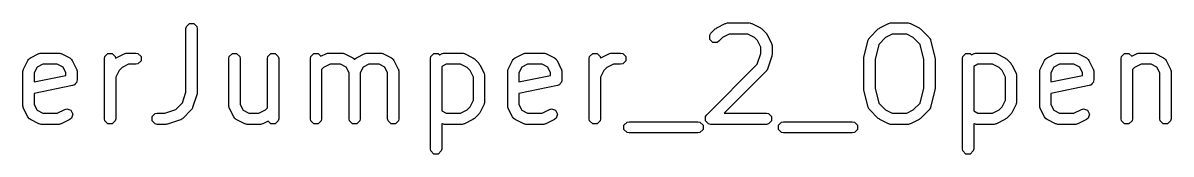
# Model space of a CAD drawing. Header units: inches. Extents: x -1.73 to 1.98, y -0.03 to 4.65.
# Drawn here: x -0.9666 to -0.5652, y 3.993 to 4.0388 of the extents above; entities that cross this region are included whole.
import ezdxf

# ---------------------------------------------------------------- set-up
doc = ezdxf.new("R2010")
doc.units = ezdxf.units.IN
doc.header["$MEASUREMENT"] = 0
doc.layers.add('BLACK', color=250, linetype='CONTINUOUS')

msp = doc.modelspace()

# ---------------------------------------------------------------- linework, layer by layer
at = {"layer": 'BLACK', "linetype": 'CONTINUOUS'}
for p, q in [((-0.90949, 4.03757), (-0.90842, 4.03863)), ((-0.90842, 4.03863), (-0.90691, 4.03863)), ((-0.90691, 4.03863), (-0.90585, 4.03757)), ((-0.72407, 4.03708), (-0.72107, 4.03858)), ((-0.72107, 4.03858), (-0.72098, 4.0386)), ((-0.72098, 4.0386), (-0.72094, 4.03863)), ((-0.72094, 4.03863), (-0.72064, 4.0387)), ((-0.72064, 4.0387), (-0.72033, 4.03878)), ((-0.72033, 4.03878), (-0.72029, 4.03876)), ((-0.72029, 4.03876), (-0.72019, 4.03878)), ((-0.72019, 4.03878), (-0.71269, 4.03878)), ((-0.71269, 4.03878), (-0.7126, 4.03876)), ((-0.7126, 4.03876), (-0.71255, 4.03878)), ((-0.71255, 4.03878), (-0.71225, 4.0387)), ((-0.71225, 4.0387), (-0.71194, 4.03863)), ((-0.71194, 4.03863), (-0.71191, 4.0386)), ((-0.71191, 4.0386), (-0.71181, 4.03858)), ((-0.71181, 4.03858), (-0.70881, 4.03708)), ((-0.66708, 4.03708), (-0.66408, 4.03858)), ((-0.66408, 4.03858), (-0.66398, 4.0386)), ((-0.66398, 4.0386), (-0.66395, 4.03863)), ((-0.66395, 4.03863), (-0.66364, 4.0387)), ((-0.66364, 4.0387), (-0.66334, 4.03878)), ((-0.66334, 4.03878), (-0.6633, 4.03876)), ((-0.6633, 4.03876), (-0.6632, 4.03878)), ((-0.6632, 4.03878), (-0.6572, 4.03878)), ((-0.6572, 4.03878), (-0.6571, 4.03876)), ((-0.6571, 4.03876), (-0.65706, 4.03878)), ((-0.65706, 4.03878), (-0.65676, 4.0387)), ((-0.65676, 4.0387), (-0.65645, 4.03863)), ((-0.65645, 4.03863), (-0.65641, 4.0386)), ((-0.65641, 4.0386), (-0.65632, 4.03858)), ((-0.65632, 4.03858), (-0.65332, 4.03708)), ((-0.90964, 4.03682), (-0.90949, 4.03757)), ((-0.90964, 4.01464), (-0.90964, 4.03682)), ((-0.90585, 4.03757), (-0.9057, 4.03682)), ((-0.9057, 4.03682), (-0.9057, 4.01432)), ((-0.72651, 4.03457), (-0.72608, 4.03521)), ((-0.72651, 4.03306), (-0.72651, 4.03457)), ((-0.72608, 4.03521), (-0.72458, 4.03671)), ((-0.72458, 4.03671), (-0.72432, 4.03688)), ((-0.72432, 4.03688), (-0.72407, 4.03708)), ((-0.71973, 4.03485), (-0.72202, 4.0337)), ((-0.71316, 4.03485), (-0.71973, 4.03485)), ((-0.71086, 4.0337), (-0.71316, 4.03485)), ((-0.70881, 4.03708), (-0.70856, 4.03688)), ((-0.70856, 4.03688), (-0.7083, 4.03671)), ((-0.7083, 4.03671), (-0.7068, 4.03521)), ((-0.7068, 4.03521), (-0.70663, 4.03494)), ((-0.70663, 4.03494), (-0.70643, 4.0347)), ((-0.70643, 4.0347), (-0.70493, 4.0317)), ((-0.67059, 4.03371), (-0.66759, 4.03671)), ((-0.66759, 4.03671), (-0.66733, 4.03688)), ((-0.66733, 4.03688), (-0.66708, 4.03708)), ((-0.66273, 4.03485), (-0.66503, 4.0337)), ((-0.65766, 4.03485), (-0.66273, 4.03485)), ((-0.65537, 4.0337), (-0.65766, 4.03485)), ((-0.65332, 4.03708), (-0.65307, 4.03688)), ((-0.65307, 4.03688), (-0.65281, 4.03671)), ((-0.65281, 4.03671), (-0.64981, 4.03371)), ((-0.72544, 4.032), (-0.72651, 4.03306)), ((-0.72394, 4.032), (-0.72544, 4.032)), ((-0.7233, 4.03242), (-0.72394, 4.032)), ((-0.72202, 4.0337), (-0.7233, 4.03242)), ((-0.70981, 4.03265), (-0.71086, 4.0337)), ((-0.70866, 4.03035), (-0.70981, 4.03265)), ((-0.70866, 4.02814), (-0.70866, 4.03035)), ((-0.70493, 4.0317), (-0.70491, 4.0316)), ((-0.70491, 4.0316), (-0.70487, 4.03157)), ((-0.70487, 4.03157), (-0.70481, 4.03126)), ((-0.70481, 4.03126), (-0.70473, 4.03096)), ((-0.70473, 4.03096), (-0.70474, 4.03091)), ((-0.70474, 4.03091), (-0.70472, 4.03082)), ((-0.70472, 4.03082), (-0.70472, 4.02782)), ((-0.67261, 4.02679), (-0.67111, 4.03279)), ((-0.67111, 4.03279), (-0.67102, 4.03299)), ((-0.67102, 4.03307), (-0.67088, 4.03327)), ((-0.67102, 4.03299), (-0.67102, 4.03307)), ((-0.67088, 4.03327), (-0.67078, 4.03349)), ((-0.67078, 4.03349), (-0.67071, 4.03353)), ((-0.67071, 4.03353), (-0.67059, 4.03371)), ((-0.66742, 4.03131), (-0.66873, 4.02607)), ((-0.66503, 4.0337), (-0.66742, 4.03131)), ((-0.65298, 4.03131), (-0.65537, 4.0337)), ((-0.65167, 4.02607), (-0.65298, 4.03131)), ((-0.64981, 4.03371), (-0.64969, 4.03353)), ((-0.64969, 4.03353), (-0.64962, 4.03349)), ((-0.64962, 4.03349), (-0.64952, 4.03327)), ((-0.64952, 4.03327), (-0.64938, 4.03307)), ((-0.64938, 4.03307), (-0.64938, 4.03299)), ((-0.64938, 4.03299), (-0.64929, 4.03279)), ((-0.64929, 4.03279), (-0.64779, 4.02679)), ((-0.96492, 4.0257), (-0.96468, 4.02601)), ((-0.96468, 4.02601), (-0.96465, 4.02611)), ((-0.96465, 4.02611), (-0.96454, 4.02619)), ((-0.96454, 4.02619), (-0.96445, 4.0263)), ((-0.96445, 4.0263), (-0.96435, 4.02634)), ((-0.96435, 4.02634), (-0.96404, 4.02658)), ((-0.96404, 4.02658), (-0.96104, 4.02808)), ((-0.96104, 4.02808), (-0.96095, 4.0281)), ((-0.96095, 4.0281), (-0.96091, 4.02814)), ((-0.96091, 4.02814), (-0.96061, 4.0282)), ((-0.96061, 4.0282), (-0.9603, 4.02828)), ((-0.9603, 4.02828), (-0.96026, 4.02827)), ((-0.96026, 4.02827), (-0.96016, 4.02829)), ((-0.96016, 4.02829), (-0.95416, 4.02829)), ((-0.95416, 4.02829), (-0.95407, 4.02827)), ((-0.95407, 4.02827), (-0.95402, 4.02828)), ((-0.95402, 4.02828), (-0.95372, 4.0282)), ((-0.95372, 4.0282), (-0.95341, 4.02814)), ((-0.95341, 4.02814), (-0.95338, 4.0281)), ((-0.95338, 4.0281), (-0.95328, 4.02808)), ((-0.95328, 4.02808), (-0.95028, 4.02658)), ((-0.95028, 4.02658), (-0.94997, 4.02634)), ((-0.94997, 4.02634), (-0.94987, 4.0263)), ((-0.94987, 4.0263), (-0.94979, 4.02619)), ((-0.94979, 4.02619), (-0.94968, 4.02611)), ((-0.94968, 4.02611), (-0.94964, 4.02601)), ((-0.94964, 4.02601), (-0.9494, 4.0257)), ((-0.93813, 4.02632), (-0.93798, 4.02707)), ((-0.93813, 4.00532), (-0.93813, 4.02632)), ((-0.93798, 4.02707), (-0.93692, 4.02814)), ((-0.93692, 4.02814), (-0.93541, 4.02814)), ((-0.93541, 4.02814), (-0.93435, 4.02707)), ((-0.93435, 4.02707), (-0.93422, 4.02644)), ((-0.93422, 4.02644), (-0.93405, 4.02658)), ((-0.93405, 4.02658), (-0.93105, 4.02808)), ((-0.93105, 4.02808), (-0.93095, 4.0281)), ((-0.93095, 4.0281), (-0.93092, 4.02814)), ((-0.93092, 4.02814), (-0.93061, 4.0282)), ((-0.93061, 4.0282), (-0.9303, 4.02828)), ((-0.9303, 4.02828), (-0.93026, 4.02827)), ((-0.93026, 4.02827), (-0.93017, 4.02829)), ((-0.93017, 4.02829), (-0.92717, 4.02829)), ((-0.92717, 4.02829), (-0.92641, 4.02814)), ((-0.92641, 4.02814), (-0.92535, 4.02707)), ((-0.92535, 4.02707), (-0.92535, 4.02556)), ((-0.89464, 4.02632), (-0.89449, 4.02707)), ((-0.89464, 4.00982), (-0.89464, 4.02632)), ((-0.89449, 4.02707), (-0.89342, 4.02814)), ((-0.89342, 4.02814), (-0.89192, 4.02814)), ((-0.89192, 4.02814), (-0.89085, 4.02707)), ((-0.89085, 4.02707), (-0.8907, 4.02632)), ((-0.8907, 4.02632), (-0.8907, 4.01028)), ((-0.88114, 4.02632), (-0.88099, 4.02707)), ((-0.88114, 4.00913), (-0.88114, 4.02632)), ((-0.88099, 4.02707), (-0.87992, 4.02814)), ((-0.87992, 4.02814), (-0.87842, 4.02814)), ((-0.87842, 4.02814), (-0.87735, 4.02707)), ((-0.87735, 4.02707), (-0.8772, 4.02632)), ((-0.8772, 4.02632), (-0.8772, 4.00532)), ((-0.86614, 4.02632), (-0.86599, 4.02707)), ((-0.86614, 4.00532), (-0.86614, 4.02632)), ((-0.86599, 4.02707), (-0.86493, 4.02814)), ((-0.86493, 4.02814), (-0.86342, 4.02814)), ((-0.86342, 4.02814), (-0.86243, 4.02714)), ((-0.86243, 4.02714), (-0.86055, 4.02808)), ((-0.86055, 4.02808), (-0.86046, 4.0281)), ((-0.86046, 4.0281), (-0.86043, 4.02814)), ((-0.86043, 4.02814), (-0.86012, 4.0282)), ((-0.86012, 4.0282), (-0.85981, 4.02828)), ((-0.85981, 4.02828), (-0.85977, 4.02827)), ((-0.85977, 4.02827), (-0.85967, 4.02829)), ((-0.85967, 4.02829), (-0.85517, 4.02829)), ((-0.85517, 4.02829), (-0.85508, 4.02827)), ((-0.85508, 4.02827), (-0.85503, 4.02828)), ((-0.85503, 4.02828), (-0.85473, 4.0282)), ((-0.85473, 4.0282), (-0.85442, 4.02814)), ((-0.85442, 4.02814), (-0.85439, 4.0281)), ((-0.85439, 4.0281), (-0.85429, 4.02808)), ((-0.85429, 4.02808), (-0.85129, 4.02658)), ((-0.85129, 4.02658), (-0.85098, 4.02634)), ((-0.85098, 4.02634), (-0.85089, 4.0263)), ((-0.85089, 4.0263), (-0.8508, 4.02619)), ((-0.8508, 4.02619), (-0.85069, 4.02611)), ((-0.85069, 4.02611), (-0.85067, 4.02607)), ((-0.85067, 4.02607), (-0.85066, 4.02611)), ((-0.85066, 4.02611), (-0.85055, 4.02619)), ((-0.85055, 4.02619), (-0.85046, 4.0263)), ((-0.85046, 4.0263), (-0.85037, 4.02634)), ((-0.85037, 4.02634), (-0.85006, 4.02658)), ((-0.85006, 4.02658), (-0.84706, 4.02808)), ((-0.84706, 4.02808), (-0.84696, 4.0281)), ((-0.84696, 4.0281), (-0.84693, 4.02814)), ((-0.84693, 4.02814), (-0.84662, 4.0282)), ((-0.84662, 4.0282), (-0.84632, 4.02828)), ((-0.84632, 4.02828), (-0.84627, 4.02827)), ((-0.84627, 4.02827), (-0.84618, 4.02829)), ((-0.84618, 4.02829), (-0.84168, 4.02829)), ((-0.84168, 4.02829), (-0.84158, 4.02827)), ((-0.84158, 4.02827), (-0.84154, 4.02828)), ((-0.84154, 4.02828), (-0.84123, 4.0282)), ((-0.84123, 4.0282), (-0.84092, 4.02814)), ((-0.84092, 4.02814), (-0.84089, 4.0281)), ((-0.84089, 4.0281), (-0.8408, 4.02808)), ((-0.8408, 4.02808), (-0.8378, 4.02658)), ((-0.8378, 4.02658), (-0.83749, 4.02634)), ((-0.83749, 4.02634), (-0.83739, 4.0263)), ((-0.83739, 4.0263), (-0.8373, 4.02619)), ((-0.8373, 4.02619), (-0.83719, 4.02611)), ((-0.83719, 4.02611), (-0.83716, 4.02601)), ((-0.83716, 4.02601), (-0.83692, 4.0257)), ((-0.82415, 4.02632), (-0.824, 4.02707)), ((-0.82415, 3.99482), (-0.82415, 4.02632)), ((-0.824, 4.02707), (-0.82293, 4.02814)), ((-0.82293, 4.02814), (-0.82143, 4.02814)), ((-0.82143, 4.02814), (-0.82093, 4.02764)), ((-0.82093, 4.02764), (-0.82006, 4.02808)), ((-0.82006, 4.02808), (-0.81996, 4.0281)), ((-0.81996, 4.0281), (-0.81993, 4.02814)), ((-0.81993, 4.02814), (-0.81962, 4.0282)), ((-0.81962, 4.0282), (-0.81932, 4.02828)), ((-0.81932, 4.02828), (-0.81928, 4.02827)), ((-0.81928, 4.02827), (-0.81918, 4.02829)), ((-0.81918, 4.02829), (-0.81318, 4.02829)), ((-0.81318, 4.02829), (-0.81308, 4.02827)), ((-0.81308, 4.02827), (-0.81304, 4.02828)), ((-0.81304, 4.02828), (-0.81274, 4.0282)), ((-0.81274, 4.0282), (-0.81243, 4.02814)), ((-0.81243, 4.02814), (-0.81239, 4.0281)), ((-0.81239, 4.0281), (-0.8123, 4.02808)), ((-0.8123, 4.02808), (-0.8093, 4.02658)), ((-0.8093, 4.02658), (-0.80905, 4.02638)), ((-0.80905, 4.02638), (-0.80879, 4.02621)), ((-0.80879, 4.02621), (-0.80729, 4.02471)), ((-0.79544, 4.0257), (-0.7952, 4.02601)), ((-0.7952, 4.02601), (-0.79517, 4.02611)), ((-0.79517, 4.02611), (-0.79506, 4.02619)), ((-0.79506, 4.02619), (-0.79497, 4.0263)), ((-0.79497, 4.0263), (-0.79487, 4.02634)), ((-0.79487, 4.02634), (-0.79456, 4.02658)), ((-0.79456, 4.02658), (-0.79156, 4.02808)), ((-0.79156, 4.02808), (-0.79147, 4.0281)), ((-0.79147, 4.0281), (-0.79144, 4.02814)), ((-0.79144, 4.02814), (-0.79113, 4.0282)), ((-0.79113, 4.0282), (-0.79082, 4.02828)), ((-0.79082, 4.02828), (-0.79078, 4.02827)), ((-0.79078, 4.02827), (-0.79068, 4.02829)), ((-0.79068, 4.02829), (-0.78468, 4.02829)), ((-0.78468, 4.02829), (-0.78459, 4.02827)), ((-0.78459, 4.02827), (-0.78454, 4.02828)), ((-0.78454, 4.02828), (-0.78424, 4.0282)), ((-0.78424, 4.0282), (-0.78393, 4.02814)), ((-0.78393, 4.02814), (-0.7839, 4.0281)), ((-0.7839, 4.0281), (-0.7838, 4.02808)), ((-0.7838, 4.02808), (-0.7808, 4.02658)), ((-0.7808, 4.02658), (-0.78049, 4.02634)), ((-0.78049, 4.02634), (-0.78039, 4.0263)), ((-0.78039, 4.0263), (-0.78031, 4.02619)), ((-0.78031, 4.02619), (-0.7802, 4.02611)), ((-0.7802, 4.02611), (-0.78016, 4.02601)), ((-0.78016, 4.02601), (-0.77992, 4.0257)), ((-0.76865, 4.02632), (-0.7685, 4.02707)), ((-0.76865, 4.00532), (-0.76865, 4.02632)), ((-0.7685, 4.02707), (-0.76744, 4.02814)), ((-0.76744, 4.02814), (-0.76593, 4.02814)), ((-0.76593, 4.02814), (-0.76487, 4.02707)), ((-0.76487, 4.02707), (-0.76474, 4.02644)), ((-0.76474, 4.02644), (-0.76457, 4.02658)), ((-0.76457, 4.02658), (-0.76157, 4.02808)), ((-0.76157, 4.02808), (-0.76147, 4.0281)), ((-0.76147, 4.0281), (-0.76144, 4.02814)), ((-0.76144, 4.02814), (-0.76113, 4.0282)), ((-0.76113, 4.0282), (-0.76083, 4.02828)), ((-0.76083, 4.02828), (-0.76078, 4.02827)), ((-0.76078, 4.02827), (-0.76069, 4.02829)), ((-0.76069, 4.02829), (-0.75769, 4.02829)), ((-0.75769, 4.02829), (-0.75693, 4.02814)), ((-0.75693, 4.02814), (-0.75587, 4.02707)), ((-0.75587, 4.02707), (-0.75587, 4.02556)), ((-0.70991, 4.02438), (-0.70866, 4.02814)), ((-0.70483, 4.02719), (-0.70633, 4.02269)), ((-0.70479, 4.02751), (-0.70483, 4.02719)), ((-0.70472, 4.02782), (-0.70479, 4.02751)), ((-0.67267, 4.02632), (-0.67262, 4.02655)), ((-0.67267, 4.01582), (-0.67267, 4.02632)), ((-0.67262, 4.02655), (-0.67261, 4.02679)), ((-0.66873, 4.02607), (-0.66873, 4.01606)), ((-0.65167, 4.01606), (-0.65167, 4.02607)), ((-0.64779, 4.02679), (-0.64778, 4.02655)), ((-0.64778, 4.02655), (-0.64773, 4.02632)), ((-0.64773, 4.02632), (-0.64773, 4.01582)), ((-0.63817, 4.02632), (-0.63802, 4.02707)), ((-0.63817, 3.99482), (-0.63817, 4.02632)), ((-0.63802, 4.02707), (-0.63696, 4.02814)), ((-0.63696, 4.02814), (-0.63545, 4.02814)), ((-0.63545, 4.02814), (-0.63495, 4.02764)), ((-0.63495, 4.02764), (-0.63408, 4.02808)), ((-0.63408, 4.02808), (-0.63399, 4.0281)), ((-0.63399, 4.0281), (-0.63396, 4.02814)), ((-0.63396, 4.02814), (-0.63365, 4.0282)), ((-0.63365, 4.0282), (-0.63334, 4.02828)), ((-0.63334, 4.02828), (-0.6333, 4.02827)), ((-0.6333, 4.02827), (-0.6332, 4.02829)), ((-0.6332, 4.02829), (-0.6272, 4.02829)), ((-0.6272, 4.02829), (-0.62711, 4.02827)), ((-0.62711, 4.02827), (-0.62706, 4.02828)), ((-0.62706, 4.02828), (-0.62676, 4.0282)), ((-0.62676, 4.0282), (-0.62645, 4.02814)), ((-0.62645, 4.02814), (-0.62642, 4.0281)), ((-0.62642, 4.0281), (-0.62632, 4.02808)), ((-0.62632, 4.02808), (-0.62332, 4.02658)), ((-0.62332, 4.02658), (-0.62307, 4.02638)), ((-0.62307, 4.02638), (-0.62281, 4.02621)), ((-0.62281, 4.02621), (-0.62131, 4.02471)), ((-0.60947, 4.0257), (-0.60923, 4.02601)), ((-0.60923, 4.02601), (-0.60919, 4.02611)), ((-0.60919, 4.02611), (-0.60908, 4.02619)), ((-0.60908, 4.02619), (-0.609, 4.0263)), ((-0.609, 4.0263), (-0.6089, 4.02634)), ((-0.6089, 4.02634), (-0.60859, 4.02658)), ((-0.60859, 4.02658), (-0.60559, 4.02808)), ((-0.60559, 4.02808), (-0.60549, 4.0281)), ((-0.60549, 4.0281), (-0.60546, 4.02814)), ((-0.60546, 4.02814), (-0.60515, 4.0282)), ((-0.60515, 4.0282), (-0.60485, 4.02828)), ((-0.60485, 4.02828), (-0.6048, 4.02827)), ((-0.6048, 4.02827), (-0.60471, 4.02829)), ((-0.60471, 4.02829), (-0.59871, 4.02829)), ((-0.59871, 4.02829), (-0.59861, 4.02827)), ((-0.59861, 4.02827), (-0.59857, 4.02828)), ((-0.59857, 4.02828), (-0.59826, 4.0282)), ((-0.59826, 4.0282), (-0.59795, 4.02814)), ((-0.59795, 4.02814), (-0.59792, 4.0281)), ((-0.59792, 4.0281), (-0.59783, 4.02808)), ((-0.59783, 4.02808), (-0.59483, 4.02658)), ((-0.59483, 4.02658), (-0.59452, 4.02634)), ((-0.59452, 4.02634), (-0.59442, 4.0263)), ((-0.59442, 4.0263), (-0.59433, 4.02619)), ((-0.59433, 4.02619), (-0.59422, 4.02611)), ((-0.59422, 4.02611), (-0.59419, 4.02601)), ((-0.59419, 4.02601), (-0.59395, 4.0257)), ((-0.58268, 4.02632), (-0.58253, 4.02707)), ((-0.58268, 4.00532), (-0.58268, 4.02632)), ((-0.58253, 4.02707), (-0.58146, 4.02814)), ((-0.58146, 4.02814), (-0.57996, 4.02814)), ((-0.57996, 4.02814), (-0.57896, 4.02714)), ((-0.57896, 4.02714), (-0.57709, 4.02808)), ((-0.57709, 4.02808), (-0.57699, 4.0281)), ((-0.57699, 4.0281), (-0.57696, 4.02814)), ((-0.57696, 4.02814), (-0.57665, 4.0282)), ((-0.57665, 4.0282), (-0.57635, 4.02828)), ((-0.57635, 4.02828), (-0.57631, 4.02827)), ((-0.57631, 4.02827), (-0.57621, 4.02829)), ((-0.57621, 4.02829), (-0.57171, 4.02829)), ((-0.57171, 4.02829), (-0.57161, 4.02827)), ((-0.57161, 4.02827), (-0.57157, 4.02828)), ((-0.57157, 4.02828), (-0.57127, 4.0282)), ((-0.57127, 4.0282), (-0.57096, 4.02814)), ((-0.57096, 4.02814), (-0.57092, 4.0281)), ((-0.57092, 4.0281), (-0.57083, 4.02808)), ((-0.57083, 4.02808), (-0.56783, 4.02658)), ((-0.56783, 4.02658), (-0.56752, 4.02634)), ((-0.56752, 4.02634), (-0.56742, 4.0263)), ((-0.56742, 4.0263), (-0.56733, 4.02619)), ((-0.56733, 4.02619), (-0.56722, 4.02611)), ((-0.56722, 4.02611), (-0.56719, 4.02601)), ((-0.56719, 4.02601), (-0.56695, 4.0257)), ((-0.96663, 4.02182), (-0.96661, 4.02191)), ((-0.96662, 4.02196), (-0.96654, 4.02226)), ((-0.96661, 4.02191), (-0.96662, 4.02196)), ((-0.96654, 4.02226), (-0.96648, 4.02257)), ((-0.96648, 4.02257), (-0.96645, 4.0226)), ((-0.96645, 4.0226), (-0.96642, 4.0227)), ((-0.96642, 4.0227), (-0.96492, 4.0257)), ((-0.96169, 4.02335), (-0.96269, 4.02135)), ((-0.9597, 4.02435), (-0.96169, 4.02335)), ((-0.95463, 4.02435), (-0.9597, 4.02435)), ((-0.95263, 4.02335), (-0.95463, 4.02435)), ((-0.95163, 4.02135), (-0.95263, 4.02335)), ((-0.9494, 4.0257), (-0.9479, 4.0227)), ((-0.9479, 4.0227), (-0.94788, 4.0226)), ((-0.94788, 4.0226), (-0.94784, 4.02257)), ((-0.94784, 4.02257), (-0.94778, 4.02226)), ((-0.94778, 4.02226), (-0.9477, 4.02196)), ((-0.9477, 4.02196), (-0.94771, 4.02191)), ((-0.94771, 4.02191), (-0.94769, 4.02182)), ((-0.93305, 4.02215), (-0.9342, 4.01985)), ((-0.932, 4.0232), (-0.93305, 4.02215)), ((-0.9297, 4.02435), (-0.932, 4.0232)), ((-0.92717, 4.02435), (-0.9297, 4.02435)), ((-0.92641, 4.0245), (-0.92717, 4.02435)), ((-0.92535, 4.02556), (-0.92641, 4.0245)), ((-0.86151, 4.0232), (-0.8622, 4.0225)), ((-0.8622, 4.0225), (-0.8622, 4.00532)), ((-0.85921, 4.02435), (-0.86151, 4.0232)), ((-0.85564, 4.02435), (-0.85921, 4.02435)), ((-0.85364, 4.02335), (-0.85564, 4.02435)), ((-0.85264, 4.02135), (-0.85364, 4.02335)), ((-0.84771, 4.02335), (-0.84871, 4.02135)), ((-0.84571, 4.02435), (-0.84771, 4.02335)), ((-0.84214, 4.02435), (-0.84571, 4.02435)), ((-0.84014, 4.02335), (-0.84214, 4.02435)), ((-0.83915, 4.02135), (-0.84014, 4.02335)), ((-0.83692, 4.0257), (-0.83542, 4.0227)), ((-0.83542, 4.0227), (-0.83539, 4.0226)), ((-0.83539, 4.0226), (-0.83536, 4.02257)), ((-0.83536, 4.02257), (-0.8353, 4.02226)), ((-0.8353, 4.02226), (-0.83521, 4.02196)), ((-0.83521, 4.02196), (-0.83523, 4.02191)), ((-0.83523, 4.02191), (-0.83521, 4.02182)), ((-0.81871, 4.02435), (-0.82021, 4.0236)), ((-0.82021, 4.0236), (-0.82021, 4.00804)), ((-0.81364, 4.02435), (-0.81871, 4.02435)), ((-0.81135, 4.0232), (-0.81364, 4.02435)), ((-0.8103, 4.02215), (-0.81135, 4.0232)), ((-0.80915, 4.01985), (-0.8103, 4.02215)), ((-0.80729, 4.02471), (-0.80711, 4.02445)), ((-0.80711, 4.02445), (-0.80692, 4.0242)), ((-0.80692, 4.0242), (-0.80542, 4.0212)), ((-0.79715, 4.02196), (-0.79706, 4.02226)), ((-0.79713, 4.02191), (-0.79715, 4.02196)), ((-0.79715, 4.02182), (-0.79713, 4.02191)), ((-0.79706, 4.02226), (-0.797, 4.02257)), ((-0.797, 4.02257), (-0.79697, 4.0226)), ((-0.79697, 4.0226), (-0.79694, 4.0227)), ((-0.79694, 4.0227), (-0.79544, 4.0257)), ((-0.79221, 4.02335), (-0.79321, 4.02135)), ((-0.79022, 4.02435), (-0.79221, 4.02335)), ((-0.78515, 4.02435), (-0.79022, 4.02435)), ((-0.78315, 4.02335), (-0.78515, 4.02435)), ((-0.78215, 4.02135), (-0.78315, 4.02335)), ((-0.77992, 4.0257), (-0.77842, 4.0227)), ((-0.77842, 4.0227), (-0.7784, 4.0226)), ((-0.7784, 4.0226), (-0.77837, 4.02257)), ((-0.77837, 4.02257), (-0.7783, 4.02226)), ((-0.7783, 4.02226), (-0.77822, 4.02196)), ((-0.77822, 4.02196), (-0.77823, 4.02191)), ((-0.77823, 4.02191), (-0.77822, 4.02182)), ((-0.76357, 4.02215), (-0.76472, 4.01985)), ((-0.76252, 4.0232), (-0.76357, 4.02215)), ((-0.76022, 4.02435), (-0.76252, 4.0232)), ((-0.75769, 4.02435), (-0.76022, 4.02435)), ((-0.75693, 4.0245), (-0.75769, 4.02435)), ((-0.75587, 4.02556), (-0.75693, 4.0245)), ((-0.72758, 4.00671), (-0.70991, 4.02438)), ((-0.7068, 4.02192), (-0.72144, 4.00729)), ((-0.70675, 4.02201), (-0.7068, 4.02192)), ((-0.70671, 4.02203), (-0.70675, 4.02201)), ((-0.70655, 4.0223), (-0.70671, 4.02203)), ((-0.70637, 4.02256), (-0.70655, 4.0223)), ((-0.70633, 4.02269), (-0.70637, 4.02261)), ((-0.70637, 4.02261), (-0.70637, 4.02256)), ((-0.63274, 4.02435), (-0.63423, 4.0236)), ((-0.63423, 4.0236), (-0.63423, 4.00804)), ((-0.62767, 4.02435), (-0.63274, 4.02435)), ((-0.62537, 4.0232), (-0.62767, 4.02435)), ((-0.62432, 4.02215), (-0.62537, 4.0232)), ((-0.62317, 4.01985), (-0.62432, 4.02215)), ((-0.62131, 4.02471), (-0.62114, 4.02445)), ((-0.62114, 4.02445), (-0.62094, 4.0242)), ((-0.62094, 4.0242), (-0.61944, 4.0212)), ((-0.61117, 4.02196), (-0.61109, 4.02226)), ((-0.61115, 4.02191), (-0.61117, 4.02196)), ((-0.61117, 4.02182), (-0.61115, 4.02191)), ((-0.61109, 4.02226), (-0.61102, 4.02257)), ((-0.61102, 4.02257), (-0.61099, 4.0226)), ((-0.61099, 4.0226), (-0.61097, 4.0227)), ((-0.61097, 4.0227), (-0.60947, 4.0257)), ((-0.60624, 4.02335), (-0.60724, 4.02135)), ((-0.60424, 4.02435), (-0.60624, 4.02335)), ((-0.59917, 4.02435), (-0.60424, 4.02435)), ((-0.59717, 4.02335), (-0.59917, 4.02435)), ((-0.59618, 4.02135), (-0.59717, 4.02335)), ((-0.59395, 4.0257), (-0.59245, 4.0227)), ((-0.59245, 4.0227), (-0.59242, 4.0226)), ((-0.59242, 4.0226), (-0.59239, 4.02257)), ((-0.59239, 4.02257), (-0.59233, 4.02226)), ((-0.59233, 4.02226), (-0.59224, 4.02196)), ((-0.59224, 4.02196), (-0.59226, 4.02191)), ((-0.59226, 4.02191), (-0.59224, 4.02182)), ((-0.57804, 4.0232), (-0.57874, 4.0225)), ((-0.57874, 4.0225), (-0.57874, 4.00532)), ((-0.57574, 4.02435), (-0.57804, 4.0232)), ((-0.57217, 4.02435), (-0.57574, 4.02435)), ((-0.57018, 4.02335), (-0.57217, 4.02435)), ((-0.56918, 4.02135), (-0.57018, 4.02335)), ((-0.56695, 4.0257), (-0.56545, 4.0227)), ((-0.56545, 4.0227), (-0.56542, 4.0226)), ((-0.56542, 4.0226), (-0.56539, 4.02257)), ((-0.56539, 4.02257), (-0.56533, 4.02226)), ((-0.56533, 4.02226), (-0.56525, 4.02196)), ((-0.56525, 4.02196), (-0.56526, 4.02191)), ((-0.56526, 4.02191), (-0.56524, 4.02182)), ((-0.96663, 4.00982), (-0.96663, 4.02182)), ((-0.96269, 4.02135), (-0.96269, 4.01822)), ((-0.96269, 4.01822), (-0.95163, 4.02043)), ((-0.95163, 4.02043), (-0.95163, 4.02135)), ((-0.94784, 4.01806), (-0.94825, 4.01766)), ((-0.94779, 4.01835), (-0.94784, 4.01806)), ((-0.94773, 4.01844), (-0.94779, 4.01835)), ((-0.94769, 4.01882), (-0.94775, 4.01853)), ((-0.94775, 4.01853), (-0.94773, 4.01844)), ((-0.94769, 4.02182), (-0.94769, 4.01882)), ((-0.9342, 4.01985), (-0.9342, 4.00532)), ((-0.85264, 4.00532), (-0.85264, 4.02135)), ((-0.84871, 4.02135), (-0.84871, 4.00532)), ((-0.83915, 4.00532), (-0.83915, 4.02135)), ((-0.83521, 4.02182), (-0.83521, 4.00532)), ((-0.80915, 4.01178), (-0.80915, 4.01985)), ((-0.80542, 4.0212), (-0.80539, 4.0211)), ((-0.80539, 4.0211), (-0.80536, 4.02107)), ((-0.80536, 4.02107), (-0.8053, 4.02076)), ((-0.8053, 4.02076), (-0.80522, 4.02046)), ((-0.80522, 4.02046), (-0.80523, 4.02041)), ((-0.80523, 4.02041), (-0.80521, 4.02032)), ((-0.80521, 4.02032), (-0.80521, 4.01132)), ((-0.79715, 4.00982), (-0.79715, 4.02182)), ((-0.79321, 4.02135), (-0.79321, 4.01822)), ((-0.79321, 4.01822), (-0.78215, 4.02043)), ((-0.78215, 4.02043), (-0.78215, 4.02135)), ((-0.77837, 4.01806), (-0.77877, 4.01766)), ((-0.77831, 4.01835), (-0.77837, 4.01806)), ((-0.77825, 4.01844), (-0.77831, 4.01835)), ((-0.77822, 4.01882), (-0.77827, 4.01853)), ((-0.77827, 4.01853), (-0.77825, 4.01844)), ((-0.77822, 4.02182), (-0.77822, 4.01882)), ((-0.76472, 4.01985), (-0.76472, 4.00532)), ((-0.62317, 4.01178), (-0.62317, 4.01985)), ((-0.61944, 4.0212), (-0.61942, 4.0211)), ((-0.61942, 4.0211), (-0.61938, 4.02107)), ((-0.61938, 4.02107), (-0.61932, 4.02076)), ((-0.61932, 4.02076), (-0.61924, 4.02046)), ((-0.61924, 4.02046), (-0.61925, 4.02041)), ((-0.61925, 4.02041), (-0.61924, 4.02032)), ((-0.61924, 4.02032), (-0.61924, 4.01132)), ((-0.61117, 4.00982), (-0.61117, 4.02182)), ((-0.60724, 4.02135), (-0.60724, 4.01822)), ((-0.60724, 4.01822), (-0.59618, 4.02043)), ((-0.59618, 4.02043), (-0.59618, 4.02135)), ((-0.59239, 4.01806), (-0.59279, 4.01766)), ((-0.59233, 4.01835), (-0.59239, 4.01806)), ((-0.59228, 4.01844), (-0.59233, 4.01835)), ((-0.59224, 4.01882), (-0.5923, 4.01853)), ((-0.5923, 4.01853), (-0.59228, 4.01844)), ((-0.59224, 4.02182), (-0.59224, 4.01882)), ((-0.56918, 4.00532), (-0.56918, 4.02135)), ((-0.56524, 4.02182), (-0.56524, 4.00532)), ((-0.94928, 4.01689), (-0.96269, 4.0142)), ((-0.96269, 4.0142), (-0.96269, 4.01028)), ((-0.94901, 4.017), (-0.94928, 4.01689)), ((-0.94891, 4.017), (-0.94901, 4.017)), ((-0.94884, 4.01707), (-0.94891, 4.017)), ((-0.94857, 4.01718), (-0.94884, 4.01707)), ((-0.94825, 4.01766), (-0.94857, 4.01718)), ((-0.91089, 4.01088), (-0.90964, 4.01464)), ((-0.90576, 4.01401), (-0.9058, 4.0137)), ((-0.9057, 4.01432), (-0.90576, 4.01401)), ((-0.7798, 4.01689), (-0.79321, 4.0142)), ((-0.79321, 4.0142), (-0.79321, 4.01028)), ((-0.77953, 4.017), (-0.7798, 4.01689)), ((-0.77943, 4.017), (-0.77953, 4.017)), ((-0.77936, 4.01707), (-0.77943, 4.017)), ((-0.77909, 4.01718), (-0.77936, 4.01707)), ((-0.77877, 4.01766), (-0.77909, 4.01718)), ((-0.67262, 4.01558), (-0.67267, 4.01582)), ((-0.67261, 4.01534), (-0.67262, 4.01558)), ((-0.67111, 4.00934), (-0.67261, 4.01534)), ((-0.66873, 4.01606), (-0.66742, 4.01082)), ((-0.65298, 4.01082), (-0.65167, 4.01606)), ((-0.64779, 4.01534), (-0.64929, 4.00934)), ((-0.64778, 4.01558), (-0.64779, 4.01534)), ((-0.64773, 4.01582), (-0.64778, 4.01558)), ((-0.59382, 4.01689), (-0.60724, 4.0142)), ((-0.60724, 4.0142), (-0.60724, 4.01028)), ((-0.59355, 4.017), (-0.59382, 4.01689)), ((-0.59345, 4.017), (-0.59355, 4.017)), ((-0.59338, 4.01707), (-0.59345, 4.017)), ((-0.59311, 4.01718), (-0.59338, 4.01707)), ((-0.59279, 4.01766), (-0.59311, 4.01718)), ((-0.96269, 4.01028), (-0.96169, 4.00829)), ((-0.91323, 4.00854), (-0.91089, 4.01088)), ((-0.9058, 4.0137), (-0.9073, 4.0092)), ((-0.8907, 4.01028), (-0.8897, 4.00829)), ((-0.8103, 4.00948), (-0.80915, 4.01178)), ((-0.80542, 4.01044), (-0.80692, 4.00744)), ((-0.80539, 4.01053), (-0.80542, 4.01044)), ((-0.80536, 4.01057), (-0.80539, 4.01053)), ((-0.8053, 4.01087), (-0.80536, 4.01057)), ((-0.80522, 4.01118), (-0.8053, 4.01087)), ((-0.80521, 4.01132), (-0.80523, 4.01122)), ((-0.80523, 4.01122), (-0.80522, 4.01118)), ((-0.79321, 4.01028), (-0.79221, 4.00829)), ((-0.66742, 4.01082), (-0.66503, 4.00844)), ((-0.65537, 4.00844), (-0.65298, 4.01082)), ((-0.62432, 4.00948), (-0.62317, 4.01178)), ((-0.61944, 4.01044), (-0.62094, 4.00744)), ((-0.61942, 4.01053), (-0.61944, 4.01044)), ((-0.61938, 4.01057), (-0.61942, 4.01053)), ((-0.61932, 4.01087), (-0.61938, 4.01057)), ((-0.61924, 4.01118), (-0.61932, 4.01087)), ((-0.61924, 4.01132), (-0.61925, 4.01122)), ((-0.61925, 4.01122), (-0.61924, 4.01118)), ((-0.60724, 4.01028), (-0.60624, 4.00829)), ((-0.96661, 4.00972), (-0.96663, 4.00982)), ((-0.96662, 4.00968), (-0.96661, 4.00972)), ((-0.96654, 4.00937), (-0.96662, 4.00968)), ((-0.96648, 4.00907), (-0.96654, 4.00937)), ((-0.96645, 4.00903), (-0.96648, 4.00907)), ((-0.96642, 4.00894), (-0.96645, 4.00903)), ((-0.96492, 4.00594), (-0.96642, 4.00894)), ((-0.96468, 4.00563), (-0.96492, 4.00594)), ((-0.96169, 4.00829), (-0.9597, 4.00729)), ((-0.9597, 4.00729), (-0.95463, 4.00729)), ((-0.95463, 4.00729), (-0.95204, 4.00858)), ((-0.95204, 4.00858), (-0.9513, 4.00878)), ((-0.9513, 4.00878), (-0.94987, 4.00831)), ((-0.94987, 4.00831), (-0.9492, 4.00696)), ((-0.9492, 4.00696), (-0.94968, 4.00553)), ((-0.92149, 4.00607), (-0.92042, 4.00714)), ((-0.92149, 4.00457), (-0.92149, 4.00607)), ((-0.92042, 4.00714), (-0.91967, 4.00729)), ((-0.91967, 4.00729), (-0.91699, 4.00729)), ((-0.91699, 4.00729), (-0.91323, 4.00854)), ((-0.90778, 4.00843), (-0.91078, 4.00543)), ((-0.90772, 4.00851), (-0.90778, 4.00843)), ((-0.90768, 4.00853), (-0.90772, 4.00851)), ((-0.90752, 4.0088), (-0.90768, 4.00853)), ((-0.90735, 4.00907), (-0.90752, 4.0088)), ((-0.9073, 4.0092), (-0.90735, 4.00911)), ((-0.90735, 4.00911), (-0.90735, 4.00907)), ((-0.89462, 4.00972), (-0.89464, 4.00982)), ((-0.89463, 4.00968), (-0.89462, 4.00972)), ((-0.89455, 4.00937), (-0.89463, 4.00968)), ((-0.89449, 4.00907), (-0.89455, 4.00937)), ((-0.89446, 4.00903), (-0.89449, 4.00907)), ((-0.89443, 4.00894), (-0.89446, 4.00903)), ((-0.89293, 4.00594), (-0.89443, 4.00894)), ((-0.89269, 4.00563), (-0.89293, 4.00594)), ((-0.8897, 4.00829), (-0.88771, 4.00729)), ((-0.88771, 4.00729), (-0.88414, 4.00729)), ((-0.88414, 4.00729), (-0.88184, 4.00844)), ((-0.88184, 4.00844), (-0.88114, 4.00913)), ((-0.82021, 4.00804), (-0.81871, 4.00729)), ((-0.81871, 4.00729), (-0.81364, 4.00729)), ((-0.81364, 4.00729), (-0.81135, 4.00844)), ((-0.81135, 4.00844), (-0.8103, 4.00948)), ((-0.80729, 4.00693), (-0.80879, 4.00543)), ((-0.80711, 4.00719), (-0.80729, 4.00693)), ((-0.80692, 4.00744), (-0.80711, 4.00719)), ((-0.79713, 4.00972), (-0.79715, 4.00982)), ((-0.79715, 4.00968), (-0.79713, 4.00972)), ((-0.79706, 4.00937), (-0.79715, 4.00968)), ((-0.797, 4.00907), (-0.79706, 4.00937)), ((-0.79697, 4.00903), (-0.797, 4.00907)), ((-0.79694, 4.00894), (-0.79697, 4.00903)), ((-0.79544, 4.00594), (-0.79694, 4.00894)), ((-0.7952, 4.00563), (-0.79544, 4.00594)), ((-0.79221, 4.00829), (-0.79022, 4.00729)), ((-0.79022, 4.00729), (-0.78515, 4.00729)), ((-0.78515, 4.00729), (-0.78256, 4.00858)), ((-0.78256, 4.00858), (-0.78182, 4.00878)), ((-0.78182, 4.00878), (-0.78039, 4.00831)), ((-0.78039, 4.00831), (-0.77972, 4.00696)), ((-0.77972, 4.00696), (-0.7802, 4.00553)), ((-0.72801, 4.00607), (-0.72758, 4.00671)), ((-0.72801, 4.00457), (-0.72801, 4.00607)), ((-0.72144, 4.00729), (-0.70669, 4.00729)), ((-0.70669, 4.00729), (-0.70594, 4.00714)), ((-0.70594, 4.00714), (-0.70487, 4.00607)), ((-0.70487, 4.00607), (-0.70487, 4.00457)), ((-0.67102, 4.00915), (-0.67111, 4.00934)), ((-0.67102, 4.00907), (-0.67102, 4.00915)), ((-0.67088, 4.00886), (-0.67102, 4.00907)), ((-0.67078, 4.00865), (-0.67088, 4.00886)), ((-0.67071, 4.0086), (-0.67078, 4.00865)), ((-0.67059, 4.00843), (-0.67071, 4.0086)), ((-0.66759, 4.00543), (-0.67059, 4.00843)), ((-0.66503, 4.00844), (-0.66273, 4.00729)), ((-0.66273, 4.00729), (-0.65766, 4.00729)), ((-0.65766, 4.00729), (-0.65537, 4.00844)), ((-0.64981, 4.00843), (-0.65281, 4.00543)), ((-0.64969, 4.0086), (-0.64981, 4.00843)), ((-0.64962, 4.00865), (-0.64969, 4.0086)), ((-0.64952, 4.00886), (-0.64962, 4.00865)), ((-0.64938, 4.00907), (-0.64952, 4.00886)), ((-0.64929, 4.00934), (-0.64938, 4.00915)), ((-0.64938, 4.00915), (-0.64938, 4.00907)), ((-0.63423, 4.00804), (-0.63274, 4.00729)), ((-0.63274, 4.00729), (-0.62767, 4.00729)), ((-0.62767, 4.00729), (-0.62537, 4.00844)), ((-0.62537, 4.00844), (-0.62432, 4.00948)), ((-0.62131, 4.00693), (-0.62281, 4.00543)), ((-0.62114, 4.00719), (-0.62131, 4.00693)), ((-0.62094, 4.00744), (-0.62114, 4.00719)), ((-0.61115, 4.00972), (-0.61117, 4.00982)), ((-0.61117, 4.00968), (-0.61115, 4.00972)), ((-0.61109, 4.00937), (-0.61117, 4.00968)), ((-0.61102, 4.00907), (-0.61109, 4.00937)), ((-0.61099, 4.00903), (-0.61102, 4.00907)), ((-0.61097, 4.00894), (-0.61099, 4.00903)), ((-0.60947, 4.00594), (-0.61097, 4.00894)), ((-0.60923, 4.00563), (-0.60947, 4.00594)), ((-0.60624, 4.00829), (-0.60424, 4.00729)), ((-0.60424, 4.00729), (-0.59917, 4.00729)), ((-0.59917, 4.00729), (-0.59659, 4.00858)), ((-0.59659, 4.00858), (-0.59585, 4.00878)), ((-0.59585, 4.00878), (-0.59442, 4.00831)), ((-0.59442, 4.00831), (-0.59374, 4.00696)), ((-0.59374, 4.00696), (-0.59422, 4.00553)), ((-0.96465, 4.00553), (-0.96468, 4.00563)), ((-0.96454, 4.00544), (-0.96465, 4.00553)), ((-0.96445, 4.00533), (-0.96454, 4.00544)), ((-0.96435, 4.0053), (-0.96445, 4.00533)), ((-0.96404, 4.00506), (-0.96435, 4.0053)), ((-0.96104, 4.00356), (-0.96404, 4.00506)), ((-0.96095, 4.00353), (-0.96104, 4.00356)), ((-0.96091, 4.0035), (-0.96095, 4.00353)), ((-0.96061, 4.00344), (-0.96091, 4.0035)), ((-0.9603, 4.00336), (-0.96061, 4.00344)), ((-0.96026, 4.00337), (-0.9603, 4.00336)), ((-0.96016, 4.00335), (-0.96026, 4.00337)), ((-0.95416, 4.00335), (-0.96016, 4.00335)), ((-0.95407, 4.00337), (-0.95416, 4.00335)), ((-0.95402, 4.00336), (-0.95407, 4.00337)), ((-0.95372, 4.00344), (-0.95402, 4.00336)), ((-0.95341, 4.0035), (-0.95372, 4.00344)), ((-0.95338, 4.00353), (-0.95341, 4.0035)), ((-0.95328, 4.00356), (-0.95338, 4.00353)), ((-0.95028, 4.00506), (-0.95328, 4.00356)), ((-0.94968, 4.00553), (-0.95028, 4.00506)), ((-0.93798, 4.00457), (-0.93813, 4.00532)), ((-0.93692, 4.0035), (-0.93798, 4.00457)), ((-0.93541, 4.0035), (-0.93692, 4.0035)), ((-0.93435, 4.00457), (-0.93541, 4.0035)), ((-0.9342, 4.00532), (-0.93435, 4.00457)), ((-0.92042, 4.0035), (-0.92149, 4.00457)), ((-0.91967, 4.00335), (-0.92042, 4.0035)), ((-0.91667, 4.00335), (-0.91967, 4.00335)), ((-0.91636, 4.00341), (-0.91667, 4.00335)), ((-0.91604, 4.00345), (-0.91636, 4.00341)), ((-0.91154, 4.00495), (-0.91604, 4.00345)), ((-0.91146, 4.005), (-0.91154, 4.00495)), ((-0.91141, 4.005), (-0.91146, 4.005)), ((-0.91115, 4.00518), (-0.91141, 4.005)), ((-0.91088, 4.00533), (-0.91115, 4.00518)), ((-0.91086, 4.00537), (-0.91088, 4.00533)), ((-0.91078, 4.00543), (-0.91086, 4.00537)), ((-0.89266, 4.00553), (-0.89269, 4.00563)), ((-0.89255, 4.00544), (-0.89266, 4.00553)), ((-0.89246, 4.00533), (-0.89255, 4.00544)), ((-0.89236, 4.0053), (-0.89246, 4.00533)), ((-0.89205, 4.00506), (-0.89236, 4.0053)), ((-0.88905, 4.00356), (-0.89205, 4.00506)), ((-0.88896, 4.00353), (-0.88905, 4.00356)), ((-0.88892, 4.0035), (-0.88896, 4.00353)), ((-0.88861, 4.00344), (-0.88892, 4.0035)), ((-0.88831, 4.00336), (-0.88861, 4.00344)), ((-0.88827, 4.00337), (-0.88831, 4.00336)), ((-0.88817, 4.00335), (-0.88827, 4.00337)), ((-0.88367, 4.00335), (-0.88817, 4.00335)), ((-0.88357, 4.00337), (-0.88367, 4.00335)), ((-0.88353, 4.00336), (-0.88357, 4.00337)), ((-0.88323, 4.00344), (-0.88353, 4.00336)), ((-0.88292, 4.0035), (-0.88323, 4.00344)), ((-0.88289, 4.00353), (-0.88292, 4.0035)), ((-0.88279, 4.00356), (-0.88289, 4.00353)), ((-0.88092, 4.00449), (-0.88279, 4.00356)), ((-0.87992, 4.0035), (-0.88092, 4.00449)), ((-0.87842, 4.0035), (-0.87992, 4.0035)), ((-0.87735, 4.00457), (-0.87842, 4.0035)), ((-0.8772, 4.00532), (-0.87735, 4.00457)), ((-0.86599, 4.00457), (-0.86614, 4.00532)), ((-0.86493, 4.0035), (-0.86599, 4.00457)), ((-0.86342, 4.0035), (-0.86493, 4.0035)), ((-0.86235, 4.00457), (-0.86342, 4.0035)), ((-0.8622, 4.00532), (-0.86235, 4.00457)), ((-0.85249, 4.00457), (-0.85264, 4.00532)), ((-0.85143, 4.0035), (-0.85249, 4.00457)), ((-0.84992, 4.0035), (-0.85143, 4.0035)), ((-0.84886, 4.00457), (-0.84992, 4.0035)), ((-0.84871, 4.00532), (-0.84886, 4.00457)), ((-0.839, 4.00457), (-0.83915, 4.00532)), ((-0.83793, 4.0035), (-0.839, 4.00457)), ((-0.83642, 4.0035), (-0.83793, 4.0035)), ((-0.83536, 4.00457), (-0.83642, 4.0035)), ((-0.83521, 4.00532), (-0.83536, 4.00457)), ((-0.82006, 4.00356), (-0.82021, 4.00363)), ((-0.82021, 4.00363), (-0.82021, 3.99482)), ((-0.81996, 4.00353), (-0.82006, 4.00356)), ((-0.81993, 4.0035), (-0.81996, 4.00353)), ((-0.81962, 4.00344), (-0.81993, 4.0035)), ((-0.81932, 4.00336), (-0.81962, 4.00344)), ((-0.81928, 4.00337), (-0.81932, 4.00336)), ((-0.81918, 4.00335), (-0.81928, 4.00337)), ((-0.81318, 4.00335), (-0.81918, 4.00335)), ((-0.81308, 4.00337), (-0.81318, 4.00335)), ((-0.81304, 4.00336), (-0.81308, 4.00337)), ((-0.81274, 4.00344), (-0.81304, 4.00336)), ((-0.81243, 4.0035), (-0.81274, 4.00344)), ((-0.81239, 4.00353), (-0.81243, 4.0035)), ((-0.8123, 4.00356), (-0.81239, 4.00353)), ((-0.8093, 4.00506), (-0.8123, 4.00356)), ((-0.80905, 4.00525), (-0.8093, 4.00506)), ((-0.80879, 4.00543), (-0.80905, 4.00525)), ((-0.79517, 4.00553), (-0.7952, 4.00563)), ((-0.79506, 4.00544), (-0.79517, 4.00553)), ((-0.79497, 4.00533), (-0.79506, 4.00544)), ((-0.79487, 4.0053), (-0.79497, 4.00533)), ((-0.79456, 4.00506), (-0.79487, 4.0053)), ((-0.79156, 4.00356), (-0.79456, 4.00506)), ((-0.79147, 4.00353), (-0.79156, 4.00356)), ((-0.79144, 4.0035), (-0.79147, 4.00353)), ((-0.79113, 4.00344), (-0.79144, 4.0035)), ((-0.79082, 4.00336), (-0.79113, 4.00344)), ((-0.79078, 4.00337), (-0.79082, 4.00336)), ((-0.79068, 4.00335), (-0.79078, 4.00337)), ((-0.78468, 4.00335), (-0.79068, 4.00335)), ((-0.78459, 4.00337), (-0.78468, 4.00335)), ((-0.78454, 4.00336), (-0.78459, 4.00337)), ((-0.78424, 4.00344), (-0.78454, 4.00336)), ((-0.78393, 4.0035), (-0.78424, 4.00344)), ((-0.7839, 4.00353), (-0.78393, 4.0035)), ((-0.7838, 4.00356), (-0.7839, 4.00353)), ((-0.7808, 4.00506), (-0.7838, 4.00356)), ((-0.7802, 4.00553), (-0.7808, 4.00506)), ((-0.7685, 4.00457), (-0.76865, 4.00532)), ((-0.76744, 4.0035), (-0.7685, 4.00457)), ((-0.76593, 4.0035), (-0.76744, 4.0035)), ((-0.76487, 4.00457), (-0.76593, 4.0035)), ((-0.76472, 4.00532), (-0.76487, 4.00457)), ((-0.75651, 4.00307), (-0.75544, 4.00414)), ((-0.75651, 4.00157), (-0.75651, 4.00307)), ((-0.75544, 4.00414), (-0.75469, 4.00429)), ((-0.75469, 4.00429), (-0.73069, 4.00429)), ((-0.73069, 4.00429), (-0.72994, 4.00414)), ((-0.72994, 4.00414), (-0.72887, 4.00307)), ((-0.72887, 4.00307), (-0.72887, 4.00157)), ((-0.72694, 4.0035), (-0.72801, 4.00457)), ((-0.72619, 4.00335), (-0.72694, 4.0035)), ((-0.70669, 4.00335), (-0.72619, 4.00335)), ((-0.70594, 4.0035), (-0.70669, 4.00335)), ((-0.70487, 4.00457), (-0.70594, 4.0035)), ((-0.70251, 4.00307), (-0.70145, 4.00414)), ((-0.70251, 4.00157), (-0.70251, 4.00307)), ((-0.70145, 4.00414), (-0.70069, 4.00429)), ((-0.70069, 4.00429), (-0.6767, 4.00429)), ((-0.6767, 4.00429), (-0.67594, 4.00414)), ((-0.67594, 4.00414), (-0.67488, 4.00307)), ((-0.67488, 4.00307), (-0.67488, 4.00157)), ((-0.66733, 4.00525), (-0.66759, 4.00543)), ((-0.66708, 4.00506), (-0.66733, 4.00525)), ((-0.66408, 4.00356), (-0.66708, 4.00506)), ((-0.66398, 4.00353), (-0.66408, 4.00356)), ((-0.66395, 4.0035), (-0.66398, 4.00353)), ((-0.66364, 4.00344), (-0.66395, 4.0035)), ((-0.66334, 4.00336), (-0.66364, 4.00344)), ((-0.6633, 4.00337), (-0.66334, 4.00336)), ((-0.6632, 4.00335), (-0.6633, 4.00337)), ((-0.6572, 4.00335), (-0.6632, 4.00335)), ((-0.6571, 4.00337), (-0.6572, 4.00335)), ((-0.65706, 4.00336), (-0.6571, 4.00337)), ((-0.65676, 4.00344), (-0.65706, 4.00336)), ((-0.65645, 4.0035), (-0.65676, 4.00344)), ((-0.65641, 4.00353), (-0.65645, 4.0035)), ((-0.65632, 4.00356), (-0.65641, 4.00353)), ((-0.65332, 4.00506), (-0.65632, 4.00356)), ((-0.65307, 4.00525), (-0.65332, 4.00506)), ((-0.65281, 4.00543), (-0.65307, 4.00525)), ((-0.63408, 4.00356), (-0.63423, 4.00363)), ((-0.63423, 4.00363), (-0.63423, 3.99482)), ((-0.63399, 4.00353), (-0.63408, 4.00356)), ((-0.63396, 4.0035), (-0.63399, 4.00353)), ((-0.63365, 4.00344), (-0.63396, 4.0035)), ((-0.63334, 4.00336), (-0.63365, 4.00344)), ((-0.6333, 4.00337), (-0.63334, 4.00336)), ((-0.6332, 4.00335), (-0.6333, 4.00337)), ((-0.6272, 4.00335), (-0.6332, 4.00335)), ((-0.62711, 4.00337), (-0.6272, 4.00335)), ((-0.62706, 4.00336), (-0.62711, 4.00337)), ((-0.62676, 4.00344), (-0.62706, 4.00336)), ((-0.62645, 4.0035), (-0.62676, 4.00344)), ((-0.62642, 4.00353), (-0.62645, 4.0035)), ((-0.62632, 4.00356), (-0.62642, 4.00353)), ((-0.62332, 4.00506), (-0.62632, 4.00356)), ((-0.62307, 4.00525), (-0.62332, 4.00506)), ((-0.62281, 4.00543), (-0.62307, 4.00525)), ((-0.60919, 4.00553), (-0.60923, 4.00563)), ((-0.60908, 4.00544), (-0.60919, 4.00553)), ((-0.609, 4.00533), (-0.60908, 4.00544)), ((-0.6089, 4.0053), (-0.609, 4.00533)), ((-0.60859, 4.00506), (-0.6089, 4.0053)), ((-0.60559, 4.00356), (-0.60859, 4.00506)), ((-0.60549, 4.00353), (-0.60559, 4.00356)), ((-0.60546, 4.0035), (-0.60549, 4.00353)), ((-0.60515, 4.00344), (-0.60546, 4.0035)), ((-0.60485, 4.00336), (-0.60515, 4.00344)), ((-0.6048, 4.00337), (-0.60485, 4.00336)), ((-0.60471, 4.00335), (-0.6048, 4.00337)), ((-0.59871, 4.00335), (-0.60471, 4.00335)), ((-0.59861, 4.00337), (-0.59871, 4.00335)), ((-0.59857, 4.00336), (-0.59861, 4.00337)), ((-0.59826, 4.00344), (-0.59857, 4.00336)), ((-0.59795, 4.0035), (-0.59826, 4.00344)), ((-0.59792, 4.00353), (-0.59795, 4.0035)), ((-0.59783, 4.00356), (-0.59792, 4.00353)), ((-0.59483, 4.00506), (-0.59783, 4.00356)), ((-0.59422, 4.00553), (-0.59483, 4.00506)), ((-0.58253, 4.00457), (-0.58268, 4.00532)), ((-0.58146, 4.0035), (-0.58253, 4.00457)), ((-0.57996, 4.0035), (-0.58146, 4.0035)), ((-0.57889, 4.00457), (-0.57996, 4.0035)), ((-0.57874, 4.00532), (-0.57889, 4.00457)), ((-0.56903, 4.00457), (-0.56918, 4.00532)), ((-0.56796, 4.0035), (-0.56903, 4.00457)), ((-0.56646, 4.0035), (-0.56796, 4.0035)), ((-0.56539, 4.00457), (-0.56646, 4.0035)), ((-0.56524, 4.00532), (-0.56539, 4.00457)), ((-0.75544, 4.0005), (-0.75651, 4.00157)), ((-0.75469, 4.00035), (-0.75544, 4.0005)), ((-0.73069, 4.00035), (-0.75469, 4.00035)), ((-0.72994, 4.0005), (-0.73069, 4.00035)), ((-0.72887, 4.00157), (-0.72994, 4.0005)), ((-0.70145, 4.0005), (-0.70251, 4.00157)), ((-0.70069, 4.00035), (-0.70145, 4.0005)), ((-0.6767, 4.00035), (-0.70069, 4.00035)), ((-0.67594, 4.0005), (-0.6767, 4.00035)), ((-0.67488, 4.00157), (-0.67594, 4.0005)), ((-0.824, 3.99407), (-0.82415, 3.99482)), ((-0.82293, 3.993), (-0.824, 3.99407)), ((-0.82036, 3.99407), (-0.82143, 3.993)), ((-0.82021, 3.99482), (-0.82036, 3.99407)), ((-0.63802, 3.99407), (-0.63817, 3.99482)), ((-0.63696, 3.993), (-0.63802, 3.99407)), ((-0.63438, 3.99407), (-0.63545, 3.993)), ((-0.63423, 3.99482), (-0.63438, 3.99407)), ((-0.82143, 3.993), (-0.82293, 3.993)), ((-0.63545, 3.993), (-0.63696, 3.993))]:
    msp.add_line(p, q, dxfattribs=at)

doc.saveas('drawing.dxf')
